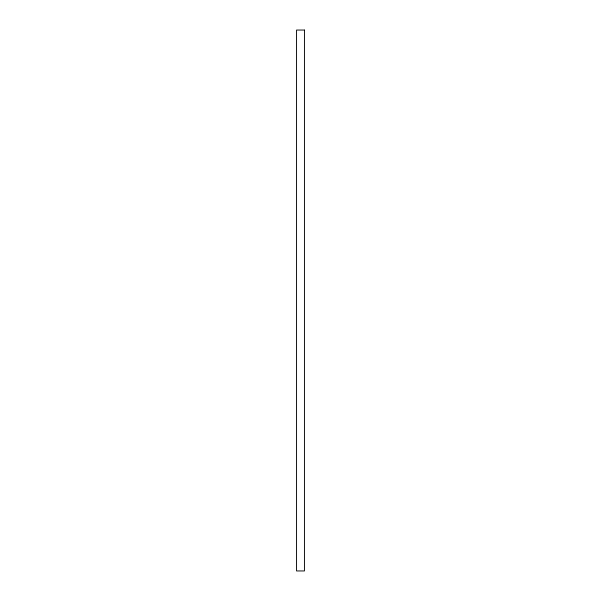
<?xml version="1.0" encoding="UTF-8"?>
<svg xmlns="http://www.w3.org/2000/svg" width="601" height="601" viewBox="0 0 601 601"><rect width="100%" height="100%" fill="white"/><g stroke="black" fill="none" stroke-linecap="round" stroke-linejoin="round"><path stroke-width="0.9" d="M304.444 30.05L296.556 30.05L296.556 570.95L304.444 570.95L304.444 30.05"/></g></svg>
